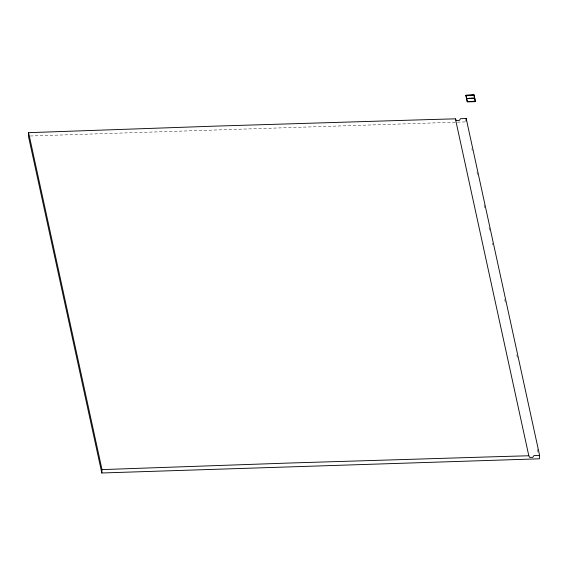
<?xml version="1.0" encoding="UTF-8"?>
<svg xmlns="http://www.w3.org/2000/svg" width="568" height="568" viewBox="0 0 568 568"><rect width="100%" height="100%" fill="white"/><g stroke="black" fill="none" stroke-linecap="round" stroke-linejoin="round"><path stroke-width="0.43" stroke-dasharray="2.84 2.13" d="M30.175 136L465.994 121.879M471.845 148.724L472.228 150.456M476.942 172.111L477.51 174.71M484.113 205.027L484.866 208.491M489.02 227.548L489.588 230.146M492.42 243.132L492.797 244.865M504.682 299.435L505.442 302.9M516.766 354.865L517.519 358.33M537.335 449.274L538.088 452.739"/><path stroke-width="0.85" d="M475.26 101.317L467.301 101.608L470.773 101.423M467.301 101.608L465.938 95.282L469.409 95.161M28.592 132.671L28.4 136.057L101.814 472.981L539.408 458.802L539.6 455.422L466.186 118.492L460.52 118.698L459.377 120.402L456.303 120.466L455.451 118.84L428.733 119.585L215.35 126.124L28.592 132.671L102.006 469.601L101.814 472.981M465.938 95.346L474.074 95.019L475.409 101.636L467.315 101.899L465.959 95.68L474.074 95.104M466.044 121.034L466.186 118.492M474.074 95.019L474.053 95.417L465.959 95.68M474.372 98.221L474.734 98.527L474.756 98.15L466.619 98.477L470.091 98.292M102.006 469.601L288.757 463.048L502.147 456.516L528.865 455.77L529.66 457.375L532.791 457.332L533.934 455.621L539.6 455.422M469.906 95.14L473.868 95.026L475.409 101.636M470.588 98.271L474.557 98.157M471.27 101.402L475.238 101.289M455.401 118.84L528.815 455.77"/></g></svg>
